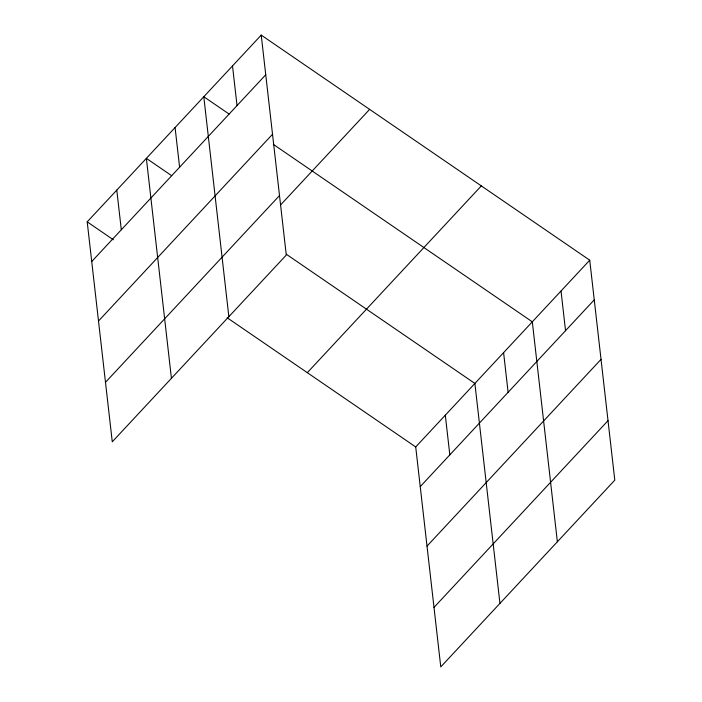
<?xml version="1.0" encoding="UTF-8"?>
<svg xmlns="http://www.w3.org/2000/svg" width="702" height="702" viewBox="0 0 702 702"><rect width="100%" height="100%" fill="white"/><g stroke="black" fill="none" stroke-linecap="round" stroke-linejoin="round"><path stroke-width="1.05" d="M261.223 35.1L286.284 255.054L112.267 441.812L87.206 221.858L261.223 35.1L589.733 260.188L614.794 480.142L440.777 666.9L415.716 446.946L227.141 317.734M91.725 261.53L265.742 74.772M98.499 321.025L272.516 134.266M105.484 382.318L279.501 195.56M280.546 204.984L369.629 109.38M307.309 372.665L481.326 185.907M415.716 446.946L589.733 260.188M420.244 486.618L594.252 299.859M427.018 546.112L601.035 359.354M434.003 607.405L608.02 420.656M229.089 114.057L203.791 96.727L228.852 316.69M273.359 144.393L532.309 321.814L557.37 541.777M171.665 175.693L146.367 158.354L171.428 378.317M286.311 254.238L474.885 383.45L499.947 603.404M87.206 221.858L113.399 239.803M561.021 291.005L565.54 330.677M503.597 352.632L508.116 392.304M445.305 415.198L449.824 454.87M232.511 65.918L237.03 105.59M175.079 127.545L179.607 167.216M116.786 190.102L121.306 229.782"/></g></svg>
